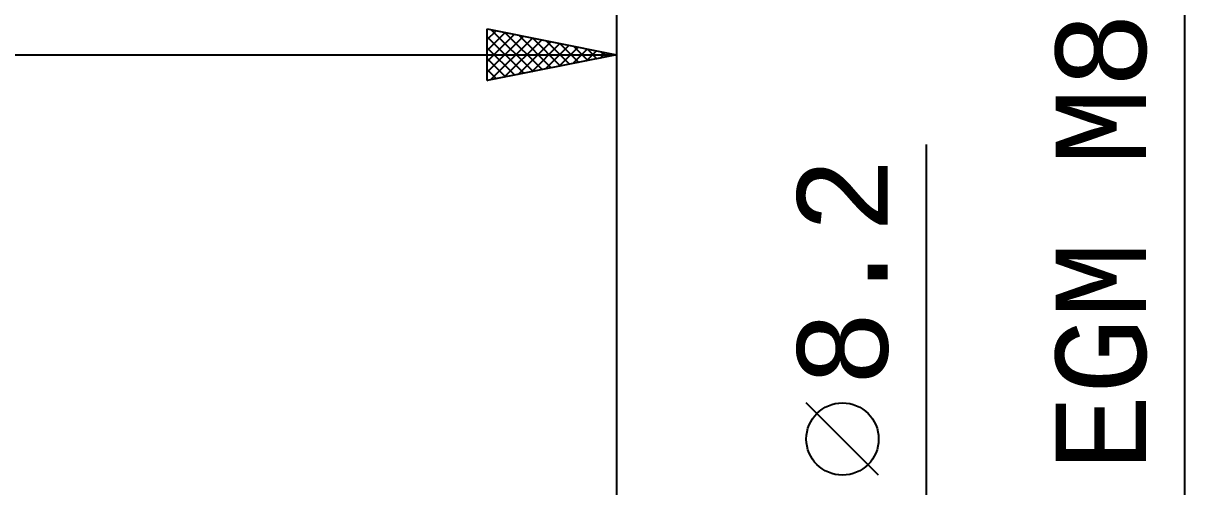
# Model space of a CAD drawing. Header units: millimetres. Extents: x -91 to 129, y -52 to 74.
# Drawn here: x 26.04 to 71, y 10.26 to 28.22 of the extents above; entities that cross this region are included whole.
import ezdxf
from ezdxf.enums import TextEntityAlignment as Align

# ---------------------------------------------------------------- set-up
doc = ezdxf.new("R2010")
doc.units = ezdxf.units.MM
doc.header["$LTSCALE"] = 7.4
doc.layers.add('2', color=7, linetype='CONTINUOUS')
doc.layers.add('SK2', color=7, linetype='CONTINUOUS')
doc.styles.get("Standard").update_dxf_attribs({"font": 'Monospac821 BT'})

msp = doc.modelspace()

# ---------------------------------------------------------------- linework, layer by layer
at = {"layer": '2', "color": 7, "linetype": 'CONTINUOUS', "lineweight": 25}
for p, q in [((71, -11.812), (71, 50.487)), ((44, 26), (44, 28)), ((44, 28), (49, 27)), ((44, 27.594), (44.338, 27.932)), ((44.156, 27.969), (45.771, 26.354)), ((49, 28), (49, 4.1)), ((44, 27.17), (44.692, 27.862)), ((44, 26.745), (45.046, 27.791)), ((44, 26.321), (45.399, 27.72)), ((44, 27.701), (45.417, 26.283)), ((44.129, 26.026), (45.753, 27.649)), ((44.659, 26.132), (46.106, 27.579)), ((44.686, 27.863), (46.124, 26.425)), ((45.19, 26.238), (46.46, 27.508)), ((45.217, 27.757), (46.478, 26.496)), ((45.72, 26.344), (46.813, 27.437)), ((45.747, 27.651), (46.831, 26.566)), ((46.277, 27.545), (47.185, 26.637)), ((46.808, 27.438), (47.539, 26.708)), ((0, 27), (49, 27)), ((44, 27.276), (45.064, 26.213)), ((49, 27), (44, 26)), ((46.25, 26.45), (47.167, 27.367)), ((46.781, 26.556), (47.52, 27.296)), ((47.311, 26.662), (47.874, 27.225)), ((47.338, 27.332), (47.892, 26.778)), ((47.841, 26.768), (48.227, 27.155)), ((47.868, 27.226), (48.246, 26.849)), ((48.372, 26.874), (48.581, 27.084)), ((48.399, 27.12), (48.599, 26.92)), ((48.902, 26.98), (48.935, 27.013)), ((48.929, 27.014), (48.953, 26.991)), ((44, 26.852), (44.71, 26.142)), ((44, 26.428), (44.357, 26.071)), ((44, 26.004), (44.003, 26.001)), ((61, -11.1), (61, 23.525)), ((59.15, 10.713), (56.35, 13.512))]:
    msp.add_line(p, q, dxfattribs=at)
msp.add_circle((57.75, 12.113), 1.4, dxfattribs=at)
at = {"layer": 'SK2', "color": 7, "linetype": 'CONTINUOUS', "lineweight": 25}
msp.add_line((49, 38), (49, 5), dxfattribs=at)

# ---------------------------------------------------------------- texts
at = {"layer": '2', "color": 7, "linetype": 'CONTINUOUS', "lineweight": 25}
for s, p in [('EGM M8 x 1.25', (69.5, 30.149)), ('8.2', (59.5, 18.587))]:
    msp.add_text(s, height=3.5, rotation=90, dxfattribs=at).set_placement(p, align=Align.CENTER)

doc.saveas('drawing.dxf')
